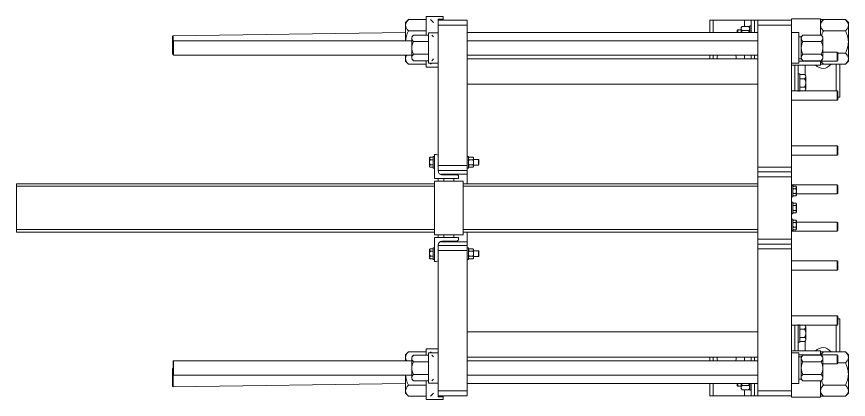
# Model space of a CAD drawing. Header units: millimetres. Extents: x -69706 to 52883, y -6882 to 68885.
# Drawn here: x 36225 to 37953, y 62306 to 63101 of the extents above; entities that cross this region are included whole.
import ezdxf

# ---------------------------------------------------------------- set-up
doc = ezdxf.new("R2010")
doc.units = ezdxf.units.MM
doc.layers.add('XFM7Q20PCW-200K$0$PCW EQ', color=22, linetype='Continuous', lineweight=9)

# ---------------------------------------------------------------- blocks, each defined once
blk = doc.blocks.new('XFM7Q20PCW-200K$0$T20_FG_LC1800_15_03 - T20_FG_LC1800_15_03-V1119-CUB_L40')
for p, q in [((-139.9, 866.7), (-146.1, 860.5)), ((-139.9, 866.7), (-134.5, 866.7)), ((-134.5, 866.7), (-65.2, 866.7)), ((-65.2, 866.7), (-59.9, 866.7)), ((-53.7, 860.5), (-59.9, 866.7)), ((550.1, 866.7), (543.9, 860.5)), ((555.5, 866.7), (550.1, 866.7)), ((555.5, 866.7), (624.8, 866.7)), ((624.8, 866.7), (630.1, 866.7)), ((636.3, 860.5), (630.1, 866.7)), ((-146.1, 860.5), (-146.1, 808.7)), ((-123, 860.5), (-123, 814.9)), ((-76.8, 844.5), (-76.8, 860.5)), ((-53.7, 808.7), (-53.7, 860.5)), ((-53.7, 848.7), (15.1, 848.7)), ((15.1, 848.7), (15.1, 844.9)), ((543.9, 848.7), (475.1, 848.7)), ((475.1, 844.9), (475.1, 848.7)), ((543.9, 860.5), (543.9, 808.7)), ((567, 860.5), (567, 844.5)), ((613.2, 814.9), (613.2, 860.5)), ((636.3, 808.7), (636.3, 860.5)), ((-77.7, 844.7), (-78.7, 843.7)), ((-78.7, 843.7), (-78.7, 813.7)), ((-78.7, 843.7), (-60, 843.7)), ((-76.9, 844.7), (-77.7, 844.7)), ((-61, 844.7), (-76.6, 844.7)), ((-69.2, 844.7), (-69.2, 844.7)), ((-69.2, 843.7), (-69.2, 843.7)), ((-59.7, 843.7), (-60.7, 844.7)), ((-59.7, 763.7), (-59.7, 843.7)), ((2, 841.7), (-53.7, 841.7)), ((3, 844.7), (2, 843.7)), ((3, 844.7), (2, 843.7)), ((2, 843.7), (2, 748.7)), ((20.7, 843.7), (2.1, 843.7)), ((19.6, 844.7), (3.3, 844.7)), ((21.1, 843.7), (20.1, 844.7)), ((21.1, 748.7), (21.1, 843.7)), ((117.2, 844.7), (116.2, 843.7)), ((117.2, 844.7), (116.2, 843.7)), ((116.2, 843.7), (116.2, 748.7)), ((116.2, 843.7), (135.3, 843.7)), ((134.3, 844.7), (117.2, 844.7)), ((135.3, 843.7), (134.3, 844.7)), ((135.3, 749.2), (135.3, 843.7)), ((198, 844.7), (197, 843.7)), ((197, 843.7), (197, 749.2)), ((197.3, 843.7), (215.7, 843.7)), ((214.7, 844.7), (198.2, 844.7)), ((216, 843.7), (215, 844.7)), ((216, 843.7), (215, 844.7)), ((216, 758.3), (216, 843.7)), ((275.3, 844.7), (274.3, 843.7)), ((274.3, 843.7), (274.3, 758.3)), ((274.4, 843.7), (293, 843.7)), ((292, 844.7), (275.3, 844.7)), ((283.8, 844.7), (283.8, 844.7)), ((293.3, 843.7), (292.3, 844.7)), ((293.3, 748.7), (293.3, 843.7)), ((356, 844.7), (355, 843.7)), ((355, 843.7), (355, 749.2)), ((374.1, 843.7), (355, 843.7)), ((356, 844.7), (373.1, 844.7)), ((374.1, 843.7), (373.1, 844.7)), ((374.1, 748.7), (374.1, 843.7)), ((470.2, 844.7), (469.2, 843.7)), ((469.2, 843.7), (469.2, 748.7)), ((469.2, 843.7), (487.7, 843.7)), ((470.5, 844.7), (486.7, 844.7)), ((488.3, 843.7), (487.3, 844.7)), ((488.3, 748.7), (488.3, 843.7)), ((543.9, 841.7), (488.3, 841.7)), ((551, 844.7), (550, 843.7)), ((551, 844.7), (550, 843.7)), ((550, 843.7), (550, 763.7)), ((550.3, 843.7), (568.7, 843.7)), ((567.7, 844.7), (551.2, 844.7)), ((559.5, 844.7), (559.5, 844.7)), ((559.5, 843.7), (559.5, 843.7)), ((569, 843.7), (568, 844.7)), ((569, 813.7), (569, 843.7)), ((-146.1, 814.9), (-139.9, 808.7)), ((-110.4, 813.7), (-113.9, 810.1)), ((-107.3, 813.7), (-67.4, 813.7)), ((-107.3, 813.7), (-107.3, 813.7)), ((-67.4, 813.7), (-67.4, 813.7)), ((-60.8, 810.1), (-64.4, 813.7)), ((-59.8, 808.7), (-53.7, 814.9)), ((543.9, 814.9), (550.1, 808.7)), ((554.6, 813.7), (551.1, 810.1)), ((557.7, 813.7), (597.6, 813.7)), ((557.7, 813.7), (557.7, 813.7)), ((597.6, 813.7), (597.6, 813.7)), ((604.2, 810.1), (600.6, 813.7)), ((630.1, 808.7), (636.3, 814.9)), ((-147.9, 808.7), (-147.9, 748.7)), ((-147.9, 808.7), (-114.1, 808.7)), ((-113.9, 772.3), (-113.9, 810.1)), ((-100.6, 810.1), (-100.6, 772.3)), ((-74.1, 772.3), (-74.1, 810.1)), ((-60.8, 772.3), (-60.8, 810.1)), ((-51.9, 808.7), (-59.1, 808.7)), ((-51.9, 748.7), (-51.9, 808.7)), ((542.1, 808.7), (542.1, 748.7)), ((542.1, 808.7), (549.4, 808.7)), ((551.1, 772.3), (551.1, 810.1)), ((564.4, 810.1), (564.4, 772.3)), ((590.9, 772.3), (590.9, 810.1)), ((604.2, 772.3), (604.2, 810.1)), ((605, 808.7), (638.1, 808.7)), ((638.1, 748.7), (638.1, 808.7)), ((-29.9, 778.2), (-32.2, 775.9)), ((-27.9, 778.2), (-14.9, 778.2)), ((-27.9, 778.2), (-27.9, 778.2)), ((-1.9, 778.2), (-14.9, 778.2)), ((-1.9, 778.2), (-1.9, 778.2)), ((2, 776.3), (0.1, 778.2)), ((490.1, 778.2), (488.3, 776.3)), ((492.1, 778.2), (492.1, 778.2)), ((492.1, 778.2), (505.1, 778.2)), ((518.1, 778.2), (505.1, 778.2)), ((518.1, 778.2), (518.1, 778.2)), ((522.5, 775.9), (520.1, 778.2)), ((-119.1, 763.7), (-119.1, 748.7)), ((-55.6, 763.7), (-119.1, 763.7)), ((-113.9, 772.3), (-110.4, 768.7)), ((-110.4, 768.7), (-110.4, 763.7)), ((-107.3, 768.7), (-110.4, 768.7)), ((-67.4, 768.7), (-107.3, 768.7)), ((-64.4, 768.7), (-67.4, 768.7)), ((-64.4, 768.7), (-60.8, 772.3)), ((-64.4, 763.7), (-64.4, 768.7)), ((-55.6, 748.7), (-55.6, 763.7)), ((-31.1, 776.7), (-51.9, 776.7)), ((3.1, 762.7), (-51.9, 762.7)), ((-33.4, 765.7), (-33.4, 762.7)), ((3.1, 765.7), (-33.4, 765.7)), ((-32.2, 766.5), (-32.2, 775.9)), ((-29.9, 766.5), (-29.9, 765.7)), ((-23.5, 775.9), (-23.5, 766.5)), ((-6.2, 766.5), (-6.2, 775.9)), ((0.1, 765.7), (0.1, 766.5)), ((2, 776.7), (1.4, 776.7)), ((487.1, 765.7), (523.6, 765.7)), ((542.1, 762.7), (487.1, 762.7)), ((488.9, 776.7), (488.3, 776.7)), ((490.1, 766.5), (490.1, 765.7)), ((496.5, 775.9), (496.5, 766.5)), ((513.8, 766.5), (513.8, 775.9)), ((520.1, 765.7), (520.1, 766.5)), ((542.1, 776.7), (521.4, 776.7)), ((522.5, 766.5), (522.5, 775.9)), ((523.6, 762.7), (523.6, 765.7)), ((545.9, 763.7), (545.9, 748.7)), ((609.4, 763.7), (545.9, 763.7)), ((551.1, 772.3), (554.6, 768.7)), ((554.6, 768.7), (554.6, 763.7)), ((554.6, 768.7), (557.7, 768.7)), ((597.6, 768.7), (557.7, 768.7)), ((597.6, 768.7), (600.6, 768.7)), ((600.6, 768.7), (604.2, 772.3)), ((600.6, 763.7), (600.6, 768.7)), ((609.4, 748.7), (609.4, 763.7)), ((-147.9, 748.7), (638.1, 748.7)), ((-144.9, 678.7), (-144.9, 748.7)), ((-134.9, 748.7), (-134.9, 678.7)), ((-71.3, 748.7), (-71.3, 748.7)), ((-69.2, 748.7), (-69.2, 748.7)), ((2, 755.7), (-51.9, 755.7)), ((160.1, 748.7), (160.1, 678.7)), ((170.1, 678.7), (170.1, 748.7)), ((180.1, 748.7), (180.1, 678.7)), ((198.1, 751.2), (198.1, 748.7)), ((222.1, 751.2), (198.1, 751.2)), ((201.5, 758.7), (200.1, 757.4)), ((200.1, 752.5), (200.1, 757.4)), ((200.1, 752.5), (201.5, 751.2)), ((200.1, 752.5), (201.5, 751.2)), ((210.1, 758.7), (202.6, 758.7)), ((202.6, 758.7), (202.6, 758.7)), ((205.1, 757.4), (205.1, 752.5)), ((206.5, 748.7), (206.5, 748.7)), ((210.1, 758.7), (217.6, 758.7)), ((215.1, 752.5), (215.1, 757.4)), ((217.6, 758.7), (217.6, 758.7)), ((220.2, 757.4), (218.8, 758.7)), ((218.8, 751.2), (220.2, 752.5)), ((220.2, 752.5), (220.2, 757.4)), ((222.1, 748.7), (222.1, 751.2)), ((233.1, 751.2), (233.1, 749.2)), ((257.1, 751.2), (233.1, 751.2)), ((236.5, 758.7), (235.1, 757.4)), ((236.5, 758.7), (235.1, 757.4)), ((235.1, 752.5), (235.1, 757.4)), ((235.1, 752.5), (236.5, 751.2)), ((235.1, 752.5), (236.5, 751.2)), ((245.1, 758.7), (237.6, 758.7)), ((237.6, 758.7), (237.6, 758.7)), ((240.1, 757.4), (240.1, 752.5)), ((245.1, 758.7), (252.6, 758.7)), ((250.1, 752.5), (250.1, 757.4)), ((252.6, 758.7), (252.6, 758.7)), ((255.2, 757.4), (253.8, 758.7)), ((253.8, 751.2), (255.2, 752.5)), ((255.2, 752.5), (255.2, 757.4)), ((257.1, 749.2), (257.1, 751.2)), ((268.1, 751.2), (268.1, 748.7)), ((292.1, 751.2), (268.1, 751.2)), ((271.5, 758.7), (270.1, 757.4)), ((271.5, 758.7), (270.1, 757.4)), ((270.1, 752.5), (270.1, 757.4)), ((270.1, 752.5), (271.5, 751.2)), ((272.6, 758.7), (272.6, 758.7)), ((280.1, 758.7), (272.6, 758.7)), ((275.1, 757.4), (275.1, 752.5)), ((287.6, 758.7), (280.1, 758.7)), ((283.8, 748.7), (283.8, 748.7)), ((285.1, 752.5), (285.1, 757.4)), ((287.6, 758.7), (287.6, 758.7)), ((290.2, 757.4), (288.8, 758.7)), ((288.8, 751.2), (290.2, 752.5)), ((290.2, 752.5), (290.2, 757.4)), ((292.1, 748.7), (292.1, 751.2)), ((310.1, 748.7), (310.1, 678.7)), ((320.1, 678.7), (320.1, 748.7)), ((330.1, 748.7), (330.1, 678.7)), ((542.1, 755.7), (488.3, 755.7)), ((559.5, 748.7), (559.5, 748.7)), ((561.3, 748.7), (561.3, 748.7)), ((561.6, 748.7), (561.6, 748.7)), ((625.1, 748.7), (625.1, 678.7)), ((635.1, 678.7), (635.1, 748.7)), ((635.1, 678.7), (-144.9, 678.7)), ((-144.9, 678.7), (-144.9, 671.7)), ((-119.4, 678.7), (-119.4, 74.7)), ((-102.4, 678.7), (-102.4, 74.7)), ((-72.4, 74.7), (-72.4, 678.7)), ((-71.9, 678.7), (-71.9, 678.7)), ((-64.9, 678.7), (-64.9, 74.7)), ((-11.9, 678.7), (-11.9, 74.7)), ((195.1, 678.7), (195.1, 66.7)), ((200.1, 678.7), (200.1, 66.7)), ((290.1, 678.7), (290.1, 66.7)), ((295.1, 678.7), (295.1, 66.7)), ((502.1, 678.7), (502.1, 74.7)), ((555.1, 678.7), (555.1, 74.7)), ((562.5, 678.7), (562.5, 678.7)), ((562.6, 678.7), (562.6, 74.7)), ((592.6, 74.7), (592.6, 678.7)), ((609.6, 74.7), (609.6, 678.7)), ((635.1, 678.7), (635.1, 671.7)), ((-144.9, 671.7), (-119.4, 671.7)), ((-144.9, 671.7), (-144.9, 664.7)), ((-144.9, 664.7), (-144.9, 650.7)), ((-119.4, 664.7), (-144.9, 664.7)), ((-133.4, 664.7), (-133.4, 661.7)), ((-119.4, 661.7), (-133.4, 661.7)), ((-129.9, 661.7), (-132.2, 659.4)), ((-132.2, 646), (-132.2, 659.4)), ((-123.5, 659.4), (-123.5, 646)), ((-72.4, 671.7), (-64.9, 671.7)), ((-64.9, 664.7), (-72.4, 664.7)), ((555.1, 671.7), (562.6, 671.7)), ((562.6, 664.7), (555.1, 664.7)), ((609.6, 671.7), (635.1, 671.7)), ((609.6, 664.7), (635.1, 664.7)), ((610.1, 661.7), (623.6, 661.7)), ((613.8, 646), (613.8, 659.4)), ((622.5, 659.4), (620.1, 661.7)), ((622.5, 646), (622.5, 659.4)), ((623.6, 661.7), (623.6, 664.7)), ((635.1, 671.7), (635.1, 664.7)), ((635.1, 664.7), (635.1, 650.7)), ((-144.9, 650.7), (-132.2, 650.7)), ((-144.9, 650.7), (-144.9, 585.7)), ((-132.2, 646), (-129.9, 643.7)), ((-119.4, 643.7), (-127.9, 643.7)), ((-127.9, 643.7), (-127.9, 643.7)), ((-124.9, 643.9), (-124.9, 637.2)), ((-72.4, 650.7), (-64.9, 650.7)), ((555.1, 650.7), (562.6, 650.7)), ((618.1, 643.7), (609.7, 643.7)), ((615.1, 637.2), (615.1, 643.9)), ((618.1, 643.7), (618.1, 643.7)), ((620.1, 643.7), (622.5, 646)), ((622.5, 650.7), (635.1, 650.7)), ((635.1, 650.7), (635.1, 585.7)), ((-124.9, 637.2), (-123.4, 635.7)), ((-119.9, 637.2), (-124.9, 637.2)), ((-119.4, 635.7), (-123.4, 635.7)), ((609.7, 635.7), (613.6, 635.7)), ((610.1, 637.2), (615.1, 637.2)), ((613.6, 635.7), (615.1, 637.2)), ((-144.9, 585.7), (-119.4, 585.7)), ((-144.9, 578.7), (-144.9, 585.7)), ((-144.9, 578.7), (-119.4, 578.7)), ((-72.4, 585.7), (-64.9, 585.7)), ((-72.4, 578.7), (-64.9, 578.7)), ((555.1, 585.7), (562.6, 585.7)), ((555.1, 578.7), (562.6, 578.7)), ((609.6, 585.7), (635.1, 585.7)), ((609.6, 578.7), (635.1, 578.7)), ((635.1, 585.7), (635.1, 578.7)), ((141.1, 88), (139.7, 86.6)), ((139.7, 78.6), (139.7, 86.6)), ((157.9, 88), (142.3, 88)), ((142.3, 88), (142.3, 88)), ((145.1, 99.2), (144.1, 98.2)), ((144.1, 98.2), (144.1, 87.6)), ((156.1, 98.2), (144.1, 98.2)), ((144.9, 78.6), (144.9, 86.6)), ((155.1, 99.2), (145.1, 99.2)), ((156.1, 98.2), (155.1, 99.2)), ((155.3, 78.6), (155.3, 86.6)), ((156.1, 87.9), (156.1, 98.2)), ((157.9, 88), (157.9, 88)), ((160.5, 86.6), (159.1, 88)), ((160.5, 86.6), (159.1, 88)), ((160.5, 78.6), (160.5, 86.6)), ((331.1, 88), (329.7, 86.6)), ((329.7, 78.6), (329.7, 86.6)), ((347.9, 88), (332.3, 88)), ((332.3, 88), (332.3, 88)), ((335.1, 99.2), (334.1, 98.2)), ((334.1, 98.2), (334.1, 87.7)), ((334.1, 98.2), (346.1, 98.2)), ((334.9, 78.6), (334.9, 86.6)), ((345.1, 99.2), (335.1, 99.2)), ((346.1, 98.2), (345.1, 99.2)), ((345.3, 78.6), (345.3, 86.6)), ((346.1, 87.9), (346.1, 98.2)), ((347.9, 88), (347.9, 88)), ((350.5, 86.6), (349.1, 88)), ((350.5, 78.6), (350.5, 86.6)), ((195.1, 74.7), (-144.9, 74.7)), ((-144.9, 14.7), (-144.9, 74.7)), ((-134.9, 14.7), (-134.9, 74.7)), ((-71.9, 74.7), (-71.9, 74.7)), ((138.1, 77.2), (138.1, 74.7)), ((138.1, 77.2), (162.1, 77.2)), ((139.7, 78.6), (141.1, 77.2)), ((157.1, 14.7), (157.1, 74.7)), ((159.1, 77.2), (160.5, 78.6)), ((159.1, 77.2), (160.5, 78.6)), ((162.1, 74.7), (162.1, 77.2)), ((167.1, 14.7), (167.1, 74.7)), ((175.1, 20.3), (175.1, 74.7)), ((635.1, 74.7), (295.1, 74.7)), ((315.1, 20.3), (315.1, 74.7)), ((323.1, 14.7), (323.1, 74.7)), ((328.1, 77.2), (328.1, 74.7)), ((352.1, 77.2), (328.1, 77.2)), ((329.7, 78.6), (331.1, 77.2)), ((333.1, 74.7), (333.1, 14.7)), ((349.1, 77.2), (350.5, 78.6)), ((352.1, 74.7), (352.1, 77.2)), ((562.5, 74.7), (562.5, 74.7)), ((625.1, 74.7), (625.1, 14.7)), ((635.1, 14.7), (635.1, 74.7)), ((176.1, 52.7), (176.1, 22.7)), ((184.1, 56.7), (180.1, 56.7)), ((184.1, 6.7), (184.1, 56.7)), ((301.1, 66.7), (189.1, 66.7)), ((189.1, 66.7), (189.1, 6.7)), ((301.1, 6.7), (301.1, 66.7)), ((310.1, 56.7), (306.1, 56.7)), ((306.1, 56.7), (306.1, 6.7)), ((314.1, 22.7), (314.1, 52.7)), ((176.1, 36.7), (176.1, 36.7)), ((189.1, 47.2), (184.1, 47.2)), ((189.1, 36.7), (189.1, 36.7)), ((306.1, 47.2), (301.1, 47.2)), ((301.1, 36.7), (301.1, 36.7)), ((314.1, 36.7), (314.1, 36.7)), ((-152.4, 24.7), (-152.4, -10.3)), ((-152.4, 24.7), (-147.4, 24.7)), ((-147.4, 14.7), (-147.4, 24.7)), ((-147.4, 24.7), (-144.9, 24.7)), ((184.1, 26.2), (189.1, 26.2)), ((301.1, 26.2), (306.1, 26.2)), ((635.1, 24.7), (637.7, 24.7)), ((637.7, 14.7), (637.7, 24.7)), ((642.6, 24.7), (637.7, 24.7)), ((642.6, -10.3), (642.6, 24.7)), ((138.1, 14.7), (-147.4, 14.7)), ((-139.9, 4.7), (-146.1, -1.5)), ((-118.9, 14.7), (-118.9, -5.3)), ((-110.4, 4.7), (-113.9, 1.1)), ((-71.3, 14.7), (-71.3, 14.7)), ((-60.8, 1.1), (-64.4, 4.7)), ((-55.9, -5.3), (-55.9, 14.7)), ((-53.7, -1.5), (-55.9, 0.7)), ((-47.4, -10.3), (-47.4, 14.7)), ((134.1, 10.7), (134.1, 6.7)), ((134.1, 6.7), (184.1, 6.7)), ((168.1, 14.7), (138.1, 14.7)), ((138.1, 6.7), (138.1, 4.2)), ((162.1, 4.2), (138.1, 4.2)), ((139.7, -1.9), (139.7, 3.7)), ((141.1, 4.2), (141.1, 3.7)), ((144.9, -1.9), (144.9, 3.7)), ((150.1, 4.2), (150.1, 4.2)), ((155.3, 3.7), (155.3, -1.9)), ((159.1, 3.7), (159.1, 4.2)), ((160.5, -1.9), (160.5, 3.7)), ((162.1, 4.2), (162.1, 6.7)), ((189.1, 14.7), (184.1, 14.7)), ((189.1, 6.7), (301.1, 6.7)), ((195.1, 6.7), (195.1, -861.3)), ((200.1, 6.7), (200.1, -861.3)), ((290.1, 6.7), (290.1, -861.3)), ((295.1, 6.7), (295.1, -861.3)), ((306.1, 14.7), (301.1, 14.7)), ((306.1, 6.7), (356.1, 6.7)), ((352.1, 14.7), (322.1, 14.7)), ((328.1, 6.7), (328.1, 4.2)), ((328.1, 4.2), (352.1, 4.2)), ((329.7, -1.9), (329.7, 3.7)), ((331.1, 4.2), (331.1, 3.7)), ((334.9, -1.9), (334.9, 3.7)), ((340.1, 4.2), (340.1, 4.2)), ((345.3, 3.7), (345.3, -1.9)), ((349.1, 3.7), (349.1, 4.2)), ((350.5, -1.9), (350.5, 3.7)), ((637.7, 14.7), (352.1, 14.7)), ((352.1, 4.2), (352.1, 6.7)), ((356.1, 6.7), (356.1, 10.7)), ((537.6, 14.7), (537.6, -10.3)), ((546.1, 0.7), (543.9, -1.5)), ((546.1, 14.7), (546.1, -5.3)), ((554.6, 4.7), (551.1, 1.1)), ((561.3, 14.7), (561.3, 14.7)), ((561.6, 14.7), (561.6, 14.7)), ((604.2, 1.1), (600.6, 4.7)), ((609.1, -5.3), (609.1, 14.7)), ((636.3, -1.5), (630.1, 4.7)), ((-152.4, -10.3), (-114.1, -10.3)), ((-146.1, -47.1), (-146.1, -10.3)), ((-123, -10.3), (-123, -47.1)), ((-118.9, -5.3), (-55.9, -5.3)), ((-113.9, -36.7), (-113.9, -5.3)), ((-100.6, -36.7), (-100.6, -5.3)), ((-74.1, -36.7), (-74.1, -5.3)), ((-60.8, -36.7), (-60.8, -5.3)), ((-59.8, -10.3), (-47.4, -10.3)), ((-53.7, -47.1), (-53.7, -10.3)), ((139.7, -1.9), (141.1, -3.3)), ((142.3, -3.3), (142.3, -3.3)), ((150.1, -3.3), (142.3, -3.3)), ((150.1, -3.3), (157.9, -3.3)), ((157.9, -3.3), (157.9, -3.3)), ((159.1, -3.3), (160.5, -1.9)), ((329.7, -1.9), (331.1, -3.3)), ((332.3, -3.3), (332.3, -3.3)), ((340.1, -3.3), (332.3, -3.3)), ((340.1, -3.3), (347.9, -3.3)), ((347.9, -3.3), (347.9, -3.3)), ((349.1, -3.3), (350.5, -1.9)), ((537.6, -10.3), (550.1, -10.3)), ((543.9, -47.1), (543.9, -10.3)), ((546.1, -5.3), (609.1, -5.3)), ((551.1, -36.7), (551.1, -5.3)), ((564.4, -36.7), (564.4, -5.3)), ((590.9, -36.7), (590.9, -5.3)), ((604.2, -36.7), (604.2, -5.3)), ((604.9, -10.3), (642.6, -10.3)), ((613.2, -47.1), (613.2, -10.3)), ((636.3, -47.1), (636.3, -10.3)), ((-146.1, -47.1), (-139.9, -53.3)), ((-113.9, -36.7), (-110.4, -40.3)), ((-107.3, -40.3), (-107.3, -40.3)), ((-67.4, -40.3), (-107.3, -40.3)), ((-102.4, -40.3), (-102.4, -535.3)), ((-72.4, -535.3), (-72.4, -40.3)), ((-67.4, -40.3), (-67.4, -40.3)), ((-64.4, -40.3), (-60.8, -36.7)), ((-59.9, -53.3), (-53.7, -47.1)), ((543.9, -47.1), (550.1, -53.3)), ((551.1, -36.7), (554.6, -40.3)), ((597.6, -40.3), (557.7, -40.3)), ((557.7, -40.3), (557.7, -40.3)), ((562.6, -40.3), (562.6, -535.3)), ((592.6, -535.3), (592.6, -40.3)), ((597.6, -40.3), (597.6, -40.3)), ((600.6, -40.3), (604.2, -36.7)), ((630.1, -53.3), (636.3, -47.1)), ((-139.9, -53.3), (-134.5, -53.3)), ((-102.4, -53.3), (-134.5, -53.3)), ((-119.4, -53.2), (-112.4, -536.3)), ((-72.3, -53.3), (-65.2, -53.3)), ((-59.9, -53.3), (-65.2, -53.3)), ((555.5, -53.3), (550.1, -53.3)), ((555.5, -53.3), (562.6, -53.3)), ((624.8, -53.3), (592.7, -53.3)), ((616.6, -536.3), (609.6, -53.2)), ((624.8, -53.3), (630.1, -53.3)), ((-102.4, -535.3), (-101.4, -536.3)), ((-102.4, -535.3), (-72.4, -535.3)), ((-73.4, -536.3), (-72.4, -535.3)), ((562.6, -535.3), (563.6, -536.3)), ((562.6, -535.3), (563.6, -536.3)), ((592.6, -535.3), (562.6, -535.3)), ((591.6, -536.3), (592.6, -535.3)), ((-112.4, -536.3), (-111.4, -537.3)), ((-112.4, -536.3), (-73.4, -536.3)), ((-111.4, -537.3), (-74.4, -537.3)), ((-101.4, -536.3), (-76.6, -536.3)), ((-73.4, -536.3), (-80.4, -536.3)), ((-76.4, -536.3), (-73.4, -536.3)), ((-74.4, -537.3), (-73.4, -536.3)), ((591.6, -536.3), (563.6, -536.3)), ((570.6, -536.3), (577.6, -536.3)), ((577.6, -536.3), (578.6, -537.3)), ((577.6, -536.3), (578.6, -537.3)), ((616.6, -536.3), (577.6, -536.3)), ((615.6, -537.3), (578.6, -537.3)), ((615.6, -537.3), (616.6, -536.3)), ((615.6, -537.3), (616.6, -536.3)), ((195.1, -861.3), (295.1, -861.3))]:
    blk.add_line(p, q)
for centre, radius, start, end in [((-64.9, 813.7), 20, 311.3657, 54.3999), ((555.1, 813.7), 20, 125.6001, 228.6343), ((-64.9, 613.7), 20, 90, 113.8649), ((555.1, 613.7), 20, 66.1351, 90), ((-64.9, 613.7), 20, 246.1351, 270), ((555.1, 613.7), 20, 270, 293.8649), ((180.1, 52.7), 4, 90, 180), ((310.1, 52.7), 4, 0, 90), ((168.1, 22.7), 8, 270, 0), ((322.1, 22.7), 8, 180, 270), ((138.1, 10.7), 4, 90, 180), ((352.1, 10.7), 4, 0, 90)]:
    blk.add_arc(centre, radius, start, end)
for points in [[(-146.1, 860.5), (-144.2, 862.5), (-140.5, 865.4), (-136.5, 866.6), (-134.5, 866.7)], [(-140.4, 865), (-142.4, 863.9), (-144.2, 862.5), (-146.1, 860.5)], [(-134.5, 866.7), (-136.5, 866.6), (-138.5, 866), (-140.4, 865)], [(-128.6, 865), (-130.5, 866), (-132.5, 866.6), (-134.5, 866.7)], [(-134.5, 866.7), (-132.5, 866.6), (-128.5, 865.4), (-124.8, 862.5), (-123, 860.5)], [(-123, 860.5), (-124.8, 862.5), (-126.7, 864), (-128.6, 865)], [(-123, 860.5), (-119.3, 862.5), (-111.8, 865.4), (-103.9, 866.6), (-99.9, 866.7)], [(-111.7, 865), (-115.6, 863.9), (-119.3, 862.5), (-123, 860.5)], [(-106.5, 866.1), (-108.3, 865.8), (-110, 865.4), (-111.7, 865)], [(-99.9, 866.7), (-95.8, 866.6), (-87.9, 865.4), (-80.4, 862.5), (-76.8, 860.5)], [(-88, 865), (-89.7, 865.4), (-91.5, 865.8), (-93.2, 866.1)], [(-76.8, 860.5), (-80.4, 862.5), (-84.2, 864), (-88, 865)], [(-76.8, 860.5), (-74.9, 862.5), (-71.2, 865.4), (-67.2, 866.6), (-65.2, 866.7)], [(-71.2, 865), (-73, 864), (-74.7, 862.6), (-76.4, 860.9)], [(-65.2, 866.7), (-67.3, 866.6), (-69.2, 866), (-71.2, 865)], [(-59.3, 865), (-61.2, 866), (-63.2, 866.6), (-65.2, 866.7)], [(-65.2, 866.7), (-63.2, 866.6), (-59.2, 865.4), (-55.5, 862.5), (-53.7, 860.5)], [(-53.7, 860.5), (-55.5, 862.5), (-57.4, 864), (-59.3, 865)], [(543.9, 860.5), (545.8, 862.5), (549.5, 865.4), (553.5, 866.6), (555.5, 866.7)], [(549.6, 865), (547.6, 863.9), (545.8, 862.5), (543.9, 860.5)], [(555.5, 866.7), (553.5, 866.6), (551.5, 866), (549.6, 865)], [(561.4, 865), (559.5, 866), (557.5, 866.6), (555.5, 866.7)], [(555.5, 866.7), (557.5, 866.6), (561.5, 865.4), (565.2, 862.5), (567, 860.5)], [(567, 860.5), (565.2, 862.5), (563.3, 864), (561.4, 865)], [(567, 860.5), (570.7, 862.5), (578.2, 865.4), (586.1, 866.6), (590.1, 866.7)], [(578.3, 865), (574.4, 863.9), (570.7, 862.5), (567, 860.5)], [(583.5, 866.1), (581.7, 865.8), (580, 865.4), (578.3, 865)], [(590.1, 866.7), (594.2, 866.6), (602.1, 865.4), (609.6, 862.5), (613.2, 860.5)], [(602, 865), (600.3, 865.4), (598.5, 865.8), (596.8, 866.1)], [(613.2, 860.5), (609.6, 862.5), (605.8, 864), (602, 865)], [(613.2, 860.5), (615.1, 862.5), (618.8, 865.4), (622.8, 866.6), (624.8, 866.7)], [(618.8, 865), (616.9, 863.9), (615, 862.5), (613.2, 860.5)], [(624.8, 866.7), (622.7, 866.6), (620.8, 866), (618.8, 865)], [(624.8, 866.7), (626.8, 866.6), (630.8, 865.4), (634.5, 862.5), (636.3, 860.5)], [(630.7, 865), (628.8, 866), (626.8, 866.6), (624.8, 866.7)], [(636.3, 860.5), (634.5, 862.5), (632.6, 864), (630.7, 865)], [(-146.1, 814.9), (-144.2, 812.9), (-142.4, 811.4), (-140.4, 810.4)], [(-134.5, 808.7), (-136.5, 808.8), (-140.5, 810), (-144.2, 812.9), (-146.1, 814.9)], [(-123, 814.9), (-124.8, 812.9), (-128.5, 810), (-132.5, 808.8), (-134.5, 808.7)], [(-128.6, 810.4), (-126.6, 811.5), (-124.8, 812.9), (-123, 814.9)], [(-123, 814.9), (-119.7, 813.2), (-116.4, 811.8), (-113, 810.8)], [(-113, 810.8), (-116.4, 811.8), (-119.7, 813.2), (-123, 814.9)], [(-113.9, 810.1), (-112.9, 811.3), (-110.7, 813), (-108.4, 813.6), (-107.3, 813.7)], [(-110.7, 812.7), (-111.8, 812.1), (-112.9, 811.3), (-113.9, 810.1)], [(-107.3, 813.7), (-108.5, 813.6), (-109.6, 813.3), (-110.7, 812.7)], [(-107.3, 813.7), (-106.1, 813.6), (-103.8, 813), (-101.7, 811.3), (-100.6, 810.1)], [(-100.6, 810.1), (-98.5, 811.3), (-94.2, 813), (-89.7, 813.6), (-87.4, 813.7)], [(-94.2, 812.7), (-96.4, 812.1), (-98.6, 811.3), (-100.6, 810.1)], [(-87.4, 813.7), (-85, 813.6), (-80.4, 813), (-76.2, 811.3), (-74.1, 810.1)], [(-74.1, 810.1), (-76.2, 811.3), (-78.4, 812.1), (-80.6, 812.7)], [(-79.7, 813.4), (-79.3, 813.6), (-78.9, 813.8), (-78.6, 814)], [(-78.6, 814), (-78.9, 813.8), (-79.3, 813.6), (-79.7, 813.4)], [(-74.1, 810.1), (-73, 811.3), (-70.8, 813), (-68.6, 813.6), (-67.4, 813.7)], [(-70.9, 812.7), (-72, 812.1), (-73, 811.3), (-74.1, 810.1)], [(-67.4, 813.7), (-68.6, 813.6), (-69.8, 813.3), (-70.9, 812.7)], [(-67.4, 813.7), (-66.3, 813.6), (-64, 813), (-61.8, 811.3), (-60.8, 810.1)], [(-59.3, 810.4), (-57.4, 811.5), (-55.5, 812.9), (-53.7, 814.9)], [(-53.7, 814.9), (-55.5, 812.9), (-57.4, 811.4), (-59.3, 810.4)], [(543.9, 814.9), (545.8, 812.9), (547.6, 811.4), (549.6, 810.4)], [(549.6, 810.4), (547.6, 811.5), (545.8, 812.9), (543.9, 814.9)], [(551.1, 810.1), (552.1, 811.3), (554.3, 813), (556.6, 813.6), (557.7, 813.7)], [(554.3, 812.7), (553.2, 812.1), (552.1, 811.3), (551.1, 810.1)], [(557.7, 813.7), (556.5, 813.6), (555.4, 813.3), (554.3, 812.7)], [(557.7, 813.7), (558.9, 813.6), (561.2, 813), (563.3, 811.3), (564.4, 810.1)], [(564.4, 810.1), (566.5, 811.3), (570.8, 813), (575.3, 813.6), (577.6, 813.7)], [(570.8, 812.7), (568.7, 812.1), (566.6, 811.3), (564.6, 810.3)], [(568.8, 814), (569.2, 813.8), (569.6, 813.6), (570, 813.4)], [(570, 813.4), (569.6, 813.6), (569.2, 813.8), (568.8, 814)], [(577.6, 813.7), (580, 813.6), (584.6, 813), (588.8, 811.3), (590.9, 810.1)], [(590.9, 810.1), (588.9, 811.2), (586.8, 812.1), (584.7, 812.7)], [(590.9, 810.1), (592, 811.3), (594.2, 813), (596.4, 813.6), (597.6, 813.7)], [(594.1, 812.7), (593, 812.1), (592, 811.3), (590.9, 810.1)], [(597.6, 813.7), (596.4, 813.6), (595.2, 813.3), (594.1, 812.7)], [(604.2, 810.1), (603.1, 811.3), (601, 813), (598.7, 813.6), (597.6, 813.7)], [(603.3, 810.8), (606.7, 811.8), (610, 813.2), (613.2, 814.9)], [(613.2, 814.9), (610, 813.2), (606.7, 811.8), (603.3, 810.8)], [(613.2, 814.9), (615.1, 812.9), (616.9, 811.4), (618.9, 810.4)], [(624.8, 808.7), (622.7, 808.8), (618.8, 810), (615, 812.9), (613.2, 814.9)], [(636.3, 814.9), (634.5, 812.9), (630.8, 810), (626.8, 808.8), (624.8, 808.7)], [(630.7, 810.4), (632.6, 811.5), (634.5, 812.9), (636.3, 814.9)], [(-140.4, 810.4), (-138.5, 809.4), (-136.5, 808.8), (-134.5, 808.7)], [(-134.5, 808.7), (-132.5, 808.8), (-130.5, 809.4), (-128.6, 810.4)], [(618.9, 810.4), (620.8, 809.4), (622.8, 808.8), (624.8, 808.7)], [(624.8, 808.7), (626.8, 808.8), (628.8, 809.4), (630.7, 810.4)], [(-27.9, 778.2), (-28.6, 778.2), (-30.1, 777.7), (-31.5, 776.6), (-32.2, 775.9)], [(-32.2, 775.9), (-31.5, 776.6), (-30.1, 777.7), (-28.6, 778.2), (-27.9, 778.2)], [(-23.5, 775.9), (-24.2, 776.6), (-25.6, 777.7), (-27.1, 778.2), (-27.9, 778.2)], [(-23.5, 775.9), (-22.1, 776.6), (-19.3, 777.7), (-16.4, 778.2), (-14.9, 778.2)], [(-14.9, 778.2), (-16.4, 778.2), (-17.9, 777.9), (-19.3, 777.5)], [(-10.5, 777.6), (-11.9, 778), (-13.4, 778.2), (-14.9, 778.2)], [(-14.9, 778.2), (-13.3, 778.2), (-10.3, 777.7), (-7.6, 776.6), (-6.2, 775.9)], [(-6.2, 775.9), (-5.5, 776.6), (-4.1, 777.7), (-2.6, 778.2), (-1.9, 778.2)], [(-1.9, 778.2), (-2.6, 778.2), (-3.4, 777.9), (-4.1, 777.5)], [(492.1, 778.2), (492.9, 778.2), (494.4, 777.7), (495.8, 776.6), (496.5, 775.9)], [(496.5, 775.9), (497.9, 776.6), (500.7, 777.7), (503.6, 778.2), (505.1, 778.2)], [(505.1, 778.2), (503.6, 778.2), (502.1, 777.9), (500.7, 777.5)], [(509.5, 777.6), (508.1, 778), (506.6, 778.2), (505.1, 778.2)], [(505.1, 778.2), (506.7, 778.2), (509.7, 777.7), (512.4, 776.6), (513.8, 775.9)], [(513.8, 775.9), (514.5, 776.6), (515.9, 777.7), (517.4, 778.2), (518.1, 778.2)], [(518.1, 778.2), (517.4, 778.2), (516.6, 777.9), (515.9, 777.5)], [(518.1, 778.2), (518.9, 778.2), (520.4, 777.7), (521.8, 776.6), (522.5, 775.9)], [(-113.9, 772.3), (-112.9, 771.1), (-110.7, 769.4), (-108.4, 768.8), (-107.3, 768.7)], [(-100.6, 772.3), (-101.7, 771.1), (-103.9, 769.4), (-106.1, 768.8), (-107.3, 768.7)], [(-107.3, 768.7), (-106.1, 768.8), (-105, 769.1), (-103.9, 769.7)], [(-103.9, 769.7), (-102.7, 770.3), (-101.7, 771.1), (-100.6, 772.3)], [(-100.6, 772.3), (-98.5, 771.1), (-96.3, 770.3), (-94.1, 769.7)], [(-87.4, 768.7), (-89.7, 768.8), (-94.3, 769.4), (-98.6, 771.1), (-100.6, 772.3)], [(-94.1, 769.7), (-91.9, 769.1), (-89.7, 768.8), (-87.4, 768.7)], [(-74.1, 772.3), (-76.2, 771.1), (-80.6, 769.4), (-85.1, 768.8), (-87.4, 768.7)], [(-87.4, 768.7), (-85, 768.8), (-82.7, 769.1), (-80.5, 769.7)], [(-80.5, 769.7), (-78.3, 770.3), (-76.2, 771.1), (-74.1, 772.3)], [(-67.4, 768.7), (-68.6, 768.8), (-70.9, 769.4), (-73, 771.1), (-74.1, 772.3)], [(-60.8, 772.3), (-61.9, 771.1), (-64, 769.4), (-66.3, 768.8), (-67.4, 768.7)], [(-67.4, 768.7), (-66.3, 768.8), (-65.1, 769.1), (-64, 769.7)], [(-64, 769.7), (-62.9, 770.3), (-61.8, 771.1), (-60.8, 772.3)], [(-19.3, 777.5), (-20.8, 777.2), (-22.2, 776.6), (-23.5, 775.9)], [(-6.2, 775.9), (-7.6, 776.6), (-9, 777.2), (-10.5, 777.6)], [(-4.1, 777.5), (-4.8, 777.2), (-5.5, 776.6), (-6.2, 775.9)], [(500.7, 777.5), (499.2, 777.2), (497.8, 776.6), (496.5, 775.9)], [(513.8, 775.9), (512.4, 776.6), (511, 777.2), (509.5, 777.6)], [(515.9, 777.5), (515.2, 777.2), (514.5, 776.6), (513.8, 775.9)], [(557.7, 768.7), (556.5, 768.8), (554.3, 769.4), (552.1, 771.1), (551.1, 772.3)], [(564.4, 772.3), (563.3, 771.1), (561.1, 769.4), (558.9, 768.8), (557.7, 768.7)], [(557.7, 768.7), (558.9, 768.8), (560, 769.1), (561.1, 769.7)], [(561.1, 769.7), (562.3, 770.3), (563.3, 771.1), (564.4, 772.3)], [(577.6, 768.7), (575.3, 768.8), (570.7, 769.4), (566.4, 771.1), (564.4, 772.3)], [(564.6, 772.1), (566.7, 771.1), (568.8, 770.2), (570.9, 769.7)], [(570.9, 769.7), (573.1, 769.1), (575.3, 768.8), (577.6, 768.7)], [(590.9, 772.3), (588.8, 771.1), (584.4, 769.4), (579.9, 768.8), (577.6, 768.7)], [(577.6, 768.7), (580, 768.8), (582.3, 769.1), (584.5, 769.7)], [(584.7, 769.7), (586.8, 770.3), (588.9, 771.2), (590.9, 772.3)], [(590.9, 772.3), (592, 771.1), (593.1, 770.3), (594.2, 769.7)], [(594.1, 769.7), (593, 770.3), (592, 771.1), (590.9, 772.3)], [(594.7, 769.4), (595.6, 769), (596.6, 768.7), (597.6, 768.7)], [(597.6, 768.7), (596.6, 768.8), (595.6, 769), (594.7, 769.4)], [(604.2, 772.3), (603.1, 771.1), (601, 769.4), (598.7, 768.8), (597.6, 768.7)], [(597.6, 768.7), (598.7, 768.8), (599.9, 769.1), (601, 769.7)], [(601, 769.7), (602.1, 770.3), (603.2, 771.1), (604.2, 772.3)], [(200.1, 757.4), (200.5, 757.8), (201.3, 758.4), (202.2, 758.7), (202.6, 758.7)], [(200.1, 752.5), (200.5, 752.1), (201.3, 751.5), (202.2, 751.2), (202.6, 751.2)], [(202.6, 758.7), (203.1, 758.7), (203.5, 758.5), (203.9, 758.3)], [(203.9, 758.3), (203.5, 758.6), (203.1, 758.7), (202.6, 758.7)], [(202.6, 758.7), (203.1, 758.7), (203.9, 758.4), (204.7, 757.8), (205.1, 757.4)], [(205.1, 752.5), (204.7, 752.1), (203.9, 751.5), (203.1, 751.2), (202.6, 751.2)], [(203.9, 751.6), (203.5, 751.3), (203.1, 751.2), (202.6, 751.2)], [(202.6, 751.2), (203.1, 751.2), (203.5, 751.4), (203.9, 751.6)], [(204, 758.3), (204.4, 758), (204.8, 757.7), (205.1, 757.4)], [(205.1, 757.4), (204.8, 757.7), (204.4, 758), (204, 758.3)], [(205.1, 752.5), (204.8, 752.2), (204.4, 751.9), (204, 751.6)], [(204, 751.6), (204.4, 751.9), (204.8, 752.2), (205.1, 752.5)], [(205.1, 757.4), (205.9, 757.8), (207.6, 758.4), (209.3, 758.7), (210.1, 758.7)], [(207.6, 758.3), (206.7, 758.1), (205.9, 757.8), (205.1, 757.4)], [(205.1, 752.5), (205.9, 752.1), (207.6, 751.5), (209.3, 751.2), (210.1, 751.2)], [(210.1, 758.7), (209.2, 758.7), (208.4, 758.5), (207.6, 758.3)], [(215.1, 757.4), (214.3, 757.8), (212.7, 758.4), (211, 758.7), (210.1, 758.7)], [(215.1, 752.5), (214.3, 752.1), (212.7, 751.5), (211, 751.2), (210.1, 751.2)], [(210.1, 751.2), (211, 751.2), (211.9, 751.4), (212.7, 751.6)], [(212.7, 751.6), (213.6, 751.8), (214.4, 752.1), (215.1, 752.5)], [(215.1, 757.4), (215.5, 757.8), (216.4, 758.4), (217.2, 758.7), (217.6, 758.7)], [(216.4, 758.3), (215.9, 758.1), (215.5, 757.8), (215.1, 757.4)], [(217.6, 751.2), (217.2, 751.2), (216.3, 751.5), (215.5, 752.1), (215.1, 752.5)], [(217.6, 758.7), (217.2, 758.7), (216.8, 758.5), (216.4, 758.3)], [(217.6, 758.7), (218.1, 758.7), (219, 758.4), (219.8, 757.8), (220.2, 757.4)], [(220.2, 752.5), (219.7, 752.1), (218.9, 751.5), (218.1, 751.2), (217.6, 751.2)], [(235.1, 757.4), (235.5, 757.8), (236.3, 758.4), (237.2, 758.7), (237.6, 758.7)], [(237.6, 758.7), (237.2, 758.7), (236.3, 758.4), (235.5, 757.8), (235.1, 757.4)], [(237.6, 751.2), (237.2, 751.2), (236.3, 751.5), (235.5, 752.1), (235.1, 752.5)], [(237.6, 751.2), (237.2, 751.2), (236.3, 751.5), (235.5, 752.1), (235.1, 752.5)], [(240.1, 757.4), (239.7, 757.8), (238.9, 758.4), (238.1, 758.7), (237.6, 758.7)], [(237.6, 758.7), (238.1, 758.7), (238.9, 758.4), (239.7, 757.8), (240.1, 757.4)], [(237.6, 751.2), (238.1, 751.2), (238.9, 751.5), (239.7, 752.1), (240.1, 752.5)], [(240.1, 752.5), (239.7, 752.1), (238.9, 751.5), (238.1, 751.2), (237.6, 751.2)], [(238.9, 751.6), (238.5, 751.4), (238.1, 751.2), (237.6, 751.2)], [(237.6, 751.2), (238.1, 751.2), (238.5, 751.4), (238.9, 751.6)], [(240.1, 752.5), (239.7, 752.1), (239.3, 751.8), (238.9, 751.6)], [(238.9, 751.6), (239.3, 751.8), (239.7, 752.1), (240.1, 752.5)], [(245.1, 758.7), (244.3, 758.7), (242.6, 758.4), (240.9, 757.8), (240.1, 757.4)], [(240.1, 757.4), (240.9, 757.8), (242.6, 758.4), (244.3, 758.7), (245.1, 758.7)], [(240.1, 757.4), (240.9, 757.8), (241.7, 758.1), (242.6, 758.3)], [(242.6, 758.3), (241.7, 758.1), (240.9, 757.8), (240.1, 757.4)], [(240.1, 752.5), (240.9, 752.1), (242.5, 751.5), (244.2, 751.2), (245.1, 751.2)], [(245.1, 751.2), (244.2, 751.2), (242.5, 751.5), (240.9, 752.1), (240.1, 752.5)], [(242.6, 758.3), (243.4, 758.5), (244.2, 758.7), (245.1, 758.7)], [(245.1, 758.7), (244.2, 758.7), (243.4, 758.5), (242.6, 758.3)], [(250.1, 757.4), (249.4, 757.8), (247.7, 758.4), (246, 758.7), (245.1, 758.7)], [(245.1, 758.7), (246, 758.7), (247.7, 758.4), (249.4, 757.8), (250.1, 757.4)], [(245.1, 751.2), (246, 751.2), (247.7, 751.5), (249.3, 752.1), (250.1, 752.5)], [(250.1, 752.5), (249.3, 752.1), (247.7, 751.5), (246, 751.2), (245.1, 751.2)], [(247.7, 751.6), (246.9, 751.4), (246, 751.2), (245.1, 751.2)], [(245.1, 751.2), (246, 751.2), (246.9, 751.4), (247.7, 751.6)], [(250.1, 752.5), (249.4, 752.1), (248.6, 751.8), (247.7, 751.6)], [(247.7, 751.6), (248.6, 751.8), (249.4, 752.1), (250.1, 752.5)], [(252.6, 758.7), (252.2, 758.7), (251.4, 758.4), (250.5, 757.8), (250.1, 757.4)], [(250.1, 757.4), (250.5, 757.8), (251.4, 758.4), (252.2, 758.7), (252.6, 758.7)], [(250.1, 757.4), (250.5, 757.8), (250.9, 758.1), (251.4, 758.3)], [(251.4, 758.3), (250.9, 758.1), (250.5, 757.8), (250.1, 757.4)], [(252.6, 751.2), (252.2, 751.2), (251.4, 751.5), (250.5, 752.1), (250.1, 752.5)], [(252.6, 751.2), (252.2, 751.2), (251.3, 751.5), (250.5, 752.1), (250.1, 752.5)], [(251.4, 758.3), (251.8, 758.5), (252.2, 758.7), (252.6, 758.7)], [(252.6, 758.7), (252.2, 758.7), (251.8, 758.5), (251.4, 758.3)], [(252.6, 758.7), (253.1, 758.7), (253.9, 758.4), (254.7, 757.8), (255.2, 757.4)], [(255.2, 757.4), (254.7, 757.8), (253.9, 758.4), (253.1, 758.7), (252.6, 758.7)], [(255.2, 752.5), (254.8, 752.1), (254, 751.5), (253.1, 751.2), (252.6, 751.2)], [(252.6, 751.2), (253.1, 751.2), (254, 751.5), (254.8, 752.1), (255.2, 752.5)], [(270.1, 757.4), (270.5, 757.8), (271.3, 758.4), (272.2, 758.7), (272.6, 758.7)], [(270.1, 752.5), (270.5, 752.1), (271.3, 751.5), (272.2, 751.2), (272.6, 751.2)], [(275.1, 757.4), (274.7, 757.8), (273.9, 758.4), (273.1, 758.7), (272.6, 758.7)], [(275.1, 752.5), (274.7, 752.1), (273.9, 751.5), (273.1, 751.2), (272.6, 751.2)], [(272.6, 751.2), (273.1, 751.2), (273.5, 751.4), (273.9, 751.6)], [(273.9, 751.6), (274.3, 751.8), (274.7, 752.1), (275.1, 752.5)], [(275.1, 757.4), (275.9, 757.8), (277.6, 758.4), (279.3, 758.7), (280.1, 758.7)], [(277.6, 758.3), (276.7, 758.1), (275.9, 757.8), (275.1, 757.4)], [(280.1, 751.2), (279.2, 751.2), (277.5, 751.5), (275.9, 752.1), (275.1, 752.5)], [(280.1, 758.7), (279.2, 758.7), (278.4, 758.5), (277.6, 758.3)], [(280.1, 758.7), (281, 758.7), (282.7, 758.4), (284.4, 757.8), (285.1, 757.4)], [(285.1, 752.5), (284.3, 752.1), (282.7, 751.5), (281, 751.2), (280.1, 751.2)], [(280.1, 751.2), (281, 751.2), (281.9, 751.4), (282.7, 751.6)], [(282.7, 751.6), (283.6, 751.8), (284.4, 752.1), (285.1, 752.5)], [(285.1, 757.4), (285.5, 757.8), (286.4, 758.4), (287.2, 758.7), (287.6, 758.7)], [(286.4, 758.3), (285.9, 758.1), (285.5, 757.8), (285.1, 757.4)], [(285.1, 752.5), (285.5, 752.1), (286.4, 751.5), (287.2, 751.2), (287.6, 751.2)], [(287.6, 758.7), (287.2, 758.7), (286.8, 758.5), (286.4, 758.3)], [(287.6, 758.7), (288.1, 758.7), (289, 758.4), (289.8, 757.8), (290.2, 757.4)], [(290.2, 752.5), (289.7, 752.1), (288.9, 751.5), (288.1, 751.2), (287.6, 751.2)], [(-127.9, 661.7), (-127.1, 661.7), (-125.6, 661.2), (-124.2, 660.1), (-123.5, 659.4)], [(-123.5, 659.4), (-122.1, 660.1), (-120.7, 660.7), (-119.3, 661.1)], [(-119.3, 661), (-120.8, 660.7), (-122.2, 660.1), (-123.5, 659.4)], [(613.8, 659.4), (612.4, 660.1), (611, 660.7), (609.5, 661.1)], [(609.6, 661), (611.1, 660.7), (612.4, 660.1), (613.8, 659.4)], [(613.8, 659.4), (614.5, 660.1), (615.9, 661.2), (617.4, 661.7), (618.1, 661.7)], [(615.9, 661), (615.2, 660.7), (614.5, 660.1), (613.8, 659.4)], [(618.1, 661.7), (617.4, 661.7), (616.6, 661.4), (615.9, 661)], [(-132.2, 646), (-131.5, 645.3), (-130.1, 644.2), (-128.6, 643.7), (-127.9, 643.7)], [(-127.9, 643.7), (-128.6, 643.7), (-130.1, 644.2), (-131.5, 645.3), (-132.2, 646)], [(-123.5, 646), (-124.2, 645.3), (-125.6, 644.2), (-127.1, 643.7), (-127.9, 643.7)], [(-127.9, 643.7), (-127.1, 643.7), (-126.3, 644), (-125.6, 644.4)], [(-125.6, 644.4), (-124.9, 644.7), (-124.2, 645.3), (-123.5, 646)], [(-123.5, 646), (-122.8, 645.7), (-122.2, 645.3), (-121.5, 645.1)], [(-119.3, 644.4), (-120.8, 644.7), (-122.2, 645.3), (-123.5, 646)], [(613.8, 646), (612.4, 645.3), (611, 644.7), (609.5, 644.3)], [(611.8, 645.1), (612.5, 645.3), (613.1, 645.7), (613.8, 646)], [(613.8, 646), (614.5, 645.3), (615.9, 644.2), (617.4, 643.7), (618.1, 643.7)], [(618.1, 643.7), (618.9, 643.7), (620.4, 644.2), (621.8, 645.3), (622.5, 646)], [(139.7, 86.6), (140.2, 87), (141, 87.7), (141.9, 88), (142.3, 88)], [(142.3, 88), (142.8, 88), (143.2, 87.9), (143.7, 87.6)], [(144.9, 86.6), (144.5, 87), (143.7, 87.7), (142.8, 88), (142.3, 88)], [(143.7, 87.6), (143.3, 87.8), (142.8, 88), (142.3, 88)], [(143.9, 87.5), (144.3, 87.3), (144.6, 87), (144.9, 86.6)], [(144.9, 86.6), (144.6, 87), (144.3, 87.3), (143.9, 87.5)], [(150.1, 88), (149.2, 88), (147.5, 87.7), (145.8, 87.1), (144.9, 86.6)], [(144.9, 86.6), (145.3, 86.8), (145.6, 86.9), (145.9, 87.1)], [(145.9, 87.1), (145.6, 86.9), (145.3, 86.8), (144.9, 86.6)], [(155.3, 86.6), (154.5, 87), (152.8, 87.7), (151.1, 88), (150.1, 88)], [(154.4, 87.1), (154.7, 86.9), (155, 86.8), (155.3, 86.6)], [(155.3, 86.6), (155, 86.8), (154.7, 86.9), (154.4, 87.1)], [(157.9, 88), (157.5, 88), (156.6, 87.7), (155.8, 87.1), (155.3, 86.6)], [(155.3, 86.6), (155.7, 87), (156, 87.3), (156.4, 87.5)], [(156.4, 87.5), (156, 87.3), (155.7, 87), (155.3, 86.6)], [(156.6, 87.6), (157, 87.8), (157.5, 88), (157.9, 88)], [(157.9, 88), (157.5, 88), (157, 87.9), (156.6, 87.6)], [(157.9, 88), (158.4, 88), (159.3, 87.7), (160.1, 87.1), (160.5, 86.6)], [(332.3, 88), (331.9, 88), (331, 87.7), (330.2, 87.1), (329.7, 86.6)], [(334.9, 86.6), (334.5, 87), (333.7, 87.7), (332.8, 88), (332.3, 88)], [(332.3, 88), (332.8, 88), (333.2, 87.9), (333.7, 87.6)], [(333.7, 87.6), (333.3, 87.8), (332.8, 88), (332.3, 88)], [(333.9, 87.5), (334.3, 87.3), (334.6, 87), (334.9, 86.6)], [(334.9, 86.6), (334.6, 87), (334.3, 87.3), (333.9, 87.5)], [(340.1, 88), (339.2, 88), (337.5, 87.7), (335.8, 87.1), (334.9, 86.6)], [(334.9, 86.6), (335.3, 86.8), (335.6, 86.9), (335.9, 87.1)], [(335.9, 87.1), (335.6, 86.9), (335.3, 86.8), (334.9, 86.6)], [(345.3, 86.6), (344.5, 87), (342.8, 87.7), (341.1, 88), (340.1, 88)], [(344.4, 87.1), (344.7, 86.9), (345, 86.8), (345.3, 86.6)], [(345.3, 86.6), (345, 86.8), (344.7, 86.9), (344.4, 87.1)], [(347.9, 88), (347.5, 88), (346.6, 87.7), (345.8, 87.1), (345.3, 86.6)], [(345.3, 86.6), (345.7, 87), (346, 87.3), (346.4, 87.5)], [(346.4, 87.5), (346, 87.3), (345.7, 87), (345.3, 86.6)], [(346.6, 87.6), (347, 87.8), (347.5, 88), (347.9, 88)], [(347.9, 88), (347.5, 88), (347, 87.9), (346.6, 87.6)], [(350.5, 86.6), (350.1, 87), (349.3, 87.7), (348.4, 88), (347.9, 88)], [(139.7, 78.6), (140.2, 78.2), (141, 77.5), (141.9, 77.2), (142.3, 77.2)], [(142.3, 77.2), (142.8, 77.2), (143.7, 77.5), (144.5, 78.1), (144.9, 78.6)], [(143.7, 77.6), (143.3, 77.4), (142.8, 77.2), (142.3, 77.2)], [(144.9, 78.6), (144.5, 78.2), (144.1, 77.8), (143.7, 77.6)], [(150.1, 77.2), (149.2, 77.2), (147.5, 77.5), (145.8, 78.1), (144.9, 78.6)], [(150.1, 77.2), (151, 77.2), (152.8, 77.5), (154.5, 78.1), (155.3, 78.6)], [(152.8, 77.6), (152, 77.4), (151.1, 77.2), (150.1, 77.2)], [(155.3, 78.6), (154.5, 78.2), (153.7, 77.8), (152.8, 77.6)], [(155.3, 78.6), (155.7, 78.2), (156.6, 77.5), (157.5, 77.2), (157.9, 77.2)], [(160.5, 78.6), (160.1, 78.2), (159.3, 77.5), (158.4, 77.2), (157.9, 77.2)], [(329.7, 78.6), (330.2, 78.2), (331, 77.5), (331.9, 77.2), (332.3, 77.2)], [(332.3, 77.2), (332.8, 77.2), (333.7, 77.5), (334.5, 78.1), (334.9, 78.6)], [(333.7, 77.6), (333.3, 77.4), (332.8, 77.2), (332.3, 77.2)], [(334.9, 78.6), (334.5, 78.2), (334.1, 77.8), (333.7, 77.6)], [(340.1, 77.2), (339.2, 77.2), (337.5, 77.5), (335.8, 78.1), (334.9, 78.6)], [(340.1, 77.2), (341, 77.2), (342.8, 77.5), (344.5, 78.1), (345.3, 78.6)], [(342.8, 77.6), (342, 77.4), (341.1, 77.2), (340.1, 77.2)], [(345.3, 78.6), (344.5, 78.2), (343.7, 77.8), (342.8, 77.6)], [(347.9, 77.2), (347.5, 77.2), (346.6, 77.5), (345.8, 78.1), (345.3, 78.6)], [(350.5, 78.6), (350.1, 78.2), (349.3, 77.5), (348.4, 77.2), (347.9, 77.2)], [(139.7, -1.9), (140.2, -2.3), (141, -3), (141.9, -3.3), (142.3, -3.3)], [(142.3, -3.3), (142.8, -3.3), (143.7, -3), (144.5, -2.4), (144.9, -1.9)], [(143.7, -2.9), (143.3, -3.1), (142.8, -3.3), (142.3, -3.3)], [(144.9, -1.9), (144.5, -2.3), (144.1, -2.7), (143.7, -2.9)], [(150.1, -3.3), (149.2, -3.3), (147.5, -3), (145.8, -2.4), (144.9, -1.9)], [(150.1, -3.3), (151, -3.3), (152.8, -3), (154.5, -2.4), (155.3, -1.9)], [(152.8, -2.9), (152, -3.1), (151.1, -3.3), (150.1, -3.3)], [(155.3, -1.9), (154.5, -2.3), (153.7, -2.7), (152.8, -2.9)], [(157.9, -3.3), (157.5, -3.3), (156.6, -3), (155.8, -2.4), (155.3, -1.9)], [(157.9, -3.3), (158.4, -3.3), (159.3, -3), (160.1, -2.4), (160.5, -1.9)], [(332.3, -3.3), (331.9, -3.3), (331, -3), (330.2, -2.4), (329.7, -1.9)], [(332.3, -3.3), (332.8, -3.3), (333.7, -3), (334.5, -2.4), (334.9, -1.9)], [(333.7, -2.9), (333.3, -3.1), (332.8, -3.3), (332.3, -3.3)], [(334.9, -1.9), (334.5, -2.3), (334.1, -2.7), (333.7, -2.9)], [(334.9, -1.9), (335.8, -2.3), (337.4, -3), (339.2, -3.3), (340.1, -3.3)], [(340.1, -3.3), (341, -3.3), (342.8, -3), (344.5, -2.4), (345.3, -1.9)], [(342.8, -2.9), (342, -3.1), (341.1, -3.3), (340.1, -3.3)], [(345.3, -1.9), (344.5, -2.3), (343.7, -2.7), (342.8, -2.9)], [(347.9, -3.3), (347.5, -3.3), (346.6, -3), (345.8, -2.4), (345.3, -1.9)], [(350.5, -1.9), (350.1, -2.3), (349.3, -3), (348.4, -3.3), (347.9, -3.3)], [(-146.1, -47.1), (-144.2, -49.1), (-142.4, -50.6), (-140.4, -51.6)], [(-134.5, -53.3), (-136.5, -53.2), (-140.5, -52), (-144.2, -49.1), (-146.1, -47.1)], [(-140.4, -51.6), (-138.5, -52.6), (-136.5, -53.2), (-134.5, -53.3)], [(-123, -47.1), (-124.8, -49.1), (-128.5, -52), (-132.5, -53.2), (-134.5, -53.3)], [(-134.5, -53.3), (-132.5, -53.2), (-130.5, -52.6), (-128.6, -51.6)], [(-128.6, -51.6), (-126.6, -50.5), (-124.8, -49.1), (-123, -47.1)], [(-123, -47.1), (-119.3, -49.1), (-115.6, -50.6), (-111.7, -51.6)], [(-113.9, -36.7), (-112.9, -37.9), (-110.7, -39.6), (-108.4, -40.2), (-107.3, -40.3)], [(-111.7, -51.6), (-110, -52), (-108.3, -52.4), (-106.5, -52.7)], [(-100.6, -36.7), (-101.7, -37.9), (-103.9, -39.6), (-106.1, -40.2), (-107.3, -40.3)], [(-107.3, -40.3), (-106.1, -40.2), (-105, -39.9), (-103.9, -39.3)], [(-103.9, -39.3), (-102.7, -38.7), (-101.7, -37.9), (-100.6, -36.7)], [(-100.6, -36.7), (-98.5, -37.9), (-96.3, -38.7), (-94.1, -39.3)], [(-87.4, -40.3), (-89.7, -40.2), (-94.3, -39.6), (-98.6, -37.9), (-100.6, -36.7)], [(-74.1, -36.7), (-76.2, -37.9), (-80.6, -39.6), (-85.1, -40.2), (-87.4, -40.3)], [(-80.5, -39.3), (-78.3, -38.7), (-76.2, -37.9), (-74.1, -36.7)], [(-67.4, -40.3), (-68.6, -40.2), (-70.9, -39.6), (-73, -37.9), (-74.1, -36.7)], [(-72.4, -50.8), (-72, -51.1), (-71.6, -51.4), (-71.1, -51.6)], [(-71.1, -51.6), (-69.2, -52.6), (-67.2, -53.2), (-65.2, -53.3)], [(-60.8, -36.7), (-61.9, -37.9), (-64, -39.6), (-66.3, -40.2), (-67.4, -40.3)], [(-67.4, -40.3), (-66.3, -40.2), (-65.1, -39.9), (-64, -39.3)], [(-53.7, -47.1), (-55.5, -49.1), (-59.2, -52), (-63.2, -53.2), (-65.2, -53.3)], [(-65.2, -53.3), (-63.2, -53.2), (-61.2, -52.6), (-59.3, -51.6)], [(-64, -39.3), (-62.9, -38.7), (-61.8, -37.9), (-60.8, -36.7)], [(-59.3, -51.6), (-57.4, -50.5), (-55.5, -49.1), (-53.7, -47.1)], [(543.9, -47.1), (545.8, -49.1), (547.6, -50.6), (549.6, -51.6)], [(555.5, -53.3), (553.5, -53.2), (549.5, -52), (545.8, -49.1), (543.9, -47.1)], [(549.6, -51.6), (551.5, -52.6), (553.5, -53.2), (555.5, -53.3)], [(557.7, -40.3), (556.5, -40.2), (554.3, -39.6), (552.1, -37.9), (551.1, -36.7)], [(555.5, -53.3), (557.5, -53.2), (559.5, -52.6), (561.4, -51.6)], [(564.4, -36.7), (563.3, -37.9), (561.1, -39.6), (558.9, -40.2), (557.7, -40.3)], [(557.7, -40.3), (558.9, -40.2), (560, -39.9), (561.1, -39.3)], [(561.1, -39.3), (562.3, -38.7), (563.3, -37.9), (564.4, -36.7)], [(561.4, -51.6), (561.9, -51.4), (562.3, -51.1), (562.7, -50.8)], [(577.6, -40.3), (575.3, -40.2), (570.7, -39.6), (566.4, -37.9), (564.4, -36.7)], [(564.6, -36.9), (566.7, -37.9), (568.8, -38.8), (570.9, -39.3)], [(590.9, -36.7), (588.8, -37.9), (584.4, -39.6), (579.9, -40.2), (577.6, -40.3)], [(584.5, -39.3), (586.7, -38.7), (588.8, -37.9), (590.9, -36.7)], [(590.9, -36.7), (592, -37.9), (594.2, -39.6), (596.4, -40.2), (597.6, -40.3)], [(596.8, -52.7), (598.6, -52.4), (600.3, -52), (602, -51.6)], [(604.2, -36.7), (603.1, -37.9), (601, -39.6), (598.7, -40.2), (597.6, -40.3)], [(597.6, -40.3), (598.7, -40.2), (599.9, -39.9), (601, -39.3)], [(601, -39.3), (602.1, -38.7), (603.2, -37.9), (604.2, -36.7)], [(602, -51.6), (605.9, -50.5), (609.6, -49.1), (613.2, -47.1)], [(613.2, -47.1), (615.1, -49.1), (616.9, -50.6), (618.9, -51.6)], [(624.8, -53.3), (622.7, -53.2), (618.8, -52), (615, -49.1), (613.2, -47.1)], [(618.9, -51.6), (620.8, -52.6), (622.8, -53.2), (624.8, -53.3)], [(636.3, -47.1), (634.5, -49.1), (630.8, -52), (626.8, -53.2), (624.8, -53.3)], [(624.8, -53.3), (626.8, -53.2), (628.8, -52.6), (630.7, -51.6)], [(630.7, -51.6), (632.6, -50.5), (634.5, -49.1), (636.3, -47.1)]]:
    blk.add_open_spline(points, degree=3)
for points, knots in [([(-123, 860.5), (-119.3, 862.5), (-113.9, 864.6), (-108.3, 865.8), (-106.5, 866.1)], [-1, -1, -1, -1, -0.5, -0.2774142, -0.2774142, -0.2774142, -0.2774142]), ([(-93.2, 866.1), (-91.4, 865.8), (-85.8, 864.6), (-80.4, 862.5), (-76.8, 860.5)], [-0.7235486, -0.7235486, -0.7235486, -0.7235486, -0.5, 0, 0, 0, 0]), ([(-76.4, 860.9), (-74.7, 862.6), (-71.1, 865.5), (-67.2, 866.6), (-65.2, 866.7)], [-0.9684261, -0.9684261, -0.9684261, -0.9684261, -0.5, 0, 0, 0, 0]), ([(567, 860.5), (570.7, 862.5), (576.1, 864.6), (581.7, 865.8), (583.5, 866.1)], [-1, -1, -1, -1, -0.5, -0.2774142, -0.2774142, -0.2774142, -0.2774142]), ([(596.8, 866.1), (598.6, 865.8), (604.2, 864.6), (609.6, 862.5), (613.2, 860.5)], [-0.7235486, -0.7235486, -0.7235486, -0.7235486, -0.5, 0, 0, 0, 0]), ([(-1.9, 778.2), (-1.1, 778.2), (0.2, 777.8), (1.5, 776.8), (2, 776.3)], [-1, -1, -1, -1, -0.5, -0.1054454, -0.1054454, -0.1054454, -0.1054454]), ([(492.1, 778.2), (491.4, 778.2), (490, 777.8), (488.8, 776.8), (488.2, 776.3)], [-1, -1, -1, -1, -0.5, -0.1054454, -0.1054454, -0.1054454, -0.1054454]), ([(488.3, 776.3), (488.8, 776.8), (490.1, 777.8), (491.4, 778.2), (492.1, 778.2)], [-0.8962989, -0.8962989, -0.8962989, -0.8962989, -0.5, 0, 0, 0, 0]), ([(-127.9, 661.7), (-128.7, 661.6), (-130.1, 661.2), (-131.5, 660.1), (-132.2, 659.4)], [-0.9796195, -0.9796195, -0.9796195, -0.9796195, -0.5, 0, 0, 0, 0]), ([(-132.2, 659.4), (-131.5, 660.1), (-130.1, 661.2), (-128.7, 661.6), (-127.9, 661.7)], [-1, -1, -1, -1, -0.5, -0.020707, -0.020707, -0.020707, -0.020707]), ([(622.5, 659.4), (621.8, 660.1), (620.4, 661.2), (618.9, 661.6), (618.2, 661.7)], [-1, -1, -1, -1, -0.5, -0.020707, -0.020707, -0.020707, -0.020707]), ([(-102.4, -53.2), (-105.6, -52.9), (-112.6, -51.7), (-119.3, -49.1), (-123, -47.1)], [-0.8948363, -0.8948363, -0.8948363, -0.8948363, -0.5, 0, 0, 0, 0]), ([(-106.5, -52.7), (-108.3, -52.4), (-113.9, -51.2), (-119.3, -49.1), (-123, -47.1)], [-0.7235953, -0.7235953, -0.7235953, -0.7235953, -0.5, 0, 0, 0, 0]), ([(-65.2, -53.3), (-67.3, -53.2), (-69.7, -52.5), (-72, -51.1), (-72.4, -50.8)], [-1, -1, -1, -1, -0.5, -0.3931189, -0.3931189, -0.3931189, -0.3931189]), ([(562.7, -50.8), (562.3, -51.1), (559.9, -52.5), (557.5, -53.2), (555.5, -53.3)], [-0.6083228, -0.6083228, -0.6083228, -0.6083228, -0.5, 0, 0, 0, 0]), ([(613.2, -47.1), (609.6, -49.1), (602.9, -51.7), (595.8, -52.9), (592.7, -53.2)], [-1, -1, -1, -1, -0.5, -0.10553, -0.10553, -0.10553, -0.10553]), ([(613.2, -47.1), (609.6, -49.1), (604.2, -51.2), (598.5, -52.4), (596.8, -52.7)], [-1, -1, -1, -1, -0.5, -0.2773673, -0.2773673, -0.2773673, -0.2773673])]:
    blk.add_open_spline(points, degree=3, knots=knots)

msp = doc.modelspace()

# ---------------------------------------------------------------- block references
at = {"layer": 'XFM7Q20PCW-200K$0$PCW EQ', "rotation": 270}
msp.add_blockref('XFM7Q20PCW-200K$0$T20_FG_LC1800_15_03 - T20_FG_LC1800_15_03-V1119-CUB_L40', (37085.86, 62948.851), dxfattribs=at)

doc.saveas('drawing.dxf')
